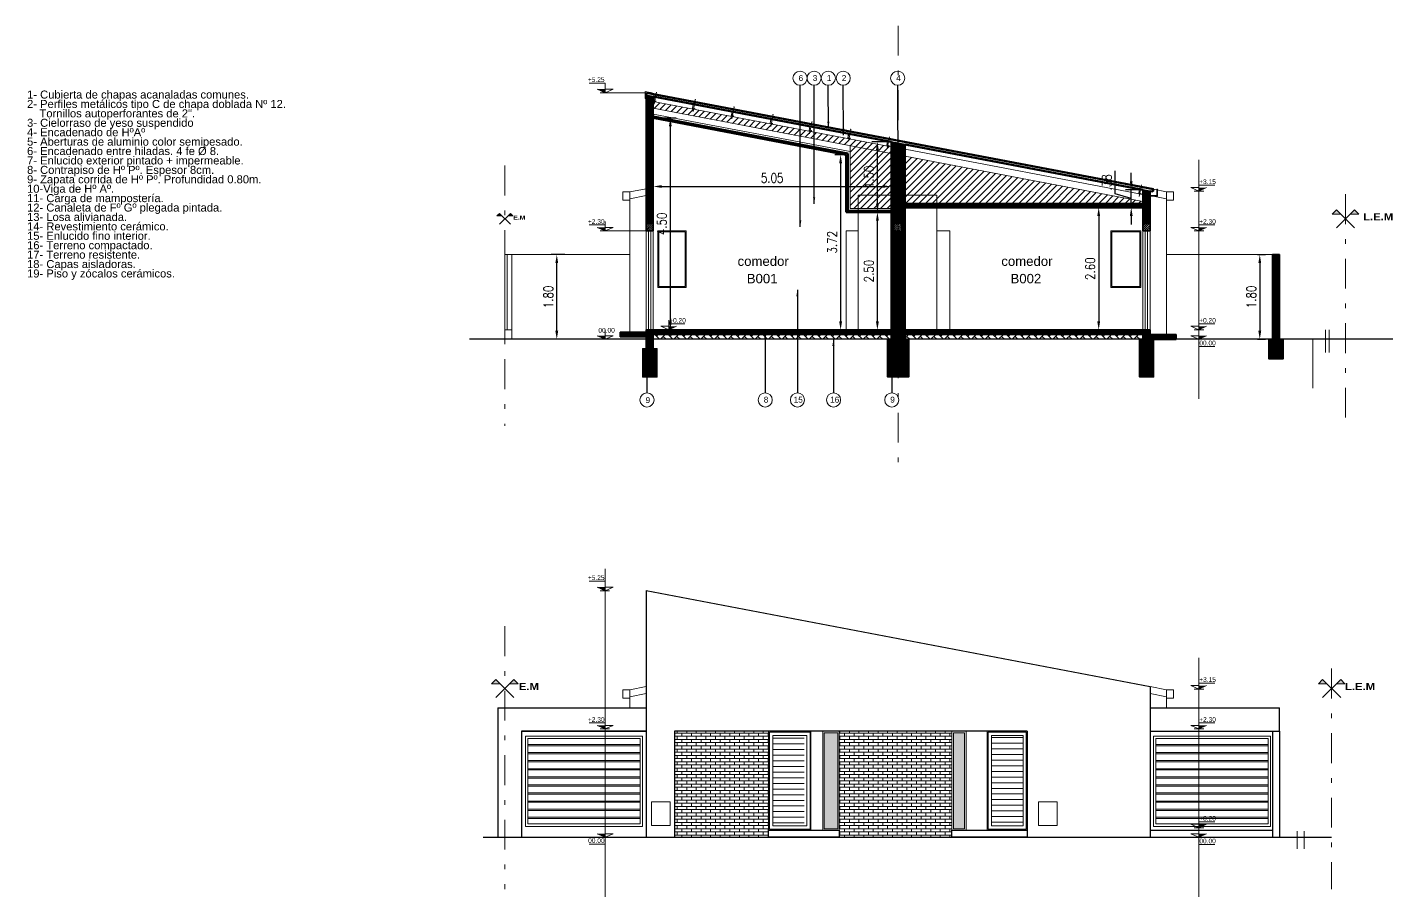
# Model space of a CAD drawing. Header units: millimetres. Extents: x 2761 to 3221, y 1635 to 1962.
# Drawn here: x 2762.76 to 2791.75, y 1912.34 to 1930.8 of the extents above; entities that cross this region are included whole.
import ezdxf

# ---------------------------------------------------------------- set-up
doc = ezdxf.new("R2010")
doc.units = ezdxf.units.MM
doc.linetypes.add('ACAD_ISO10W100', pattern=[18, 12, -3, 0, -3])
doc.linetypes.add('DASHDOT', pattern=[25.4, 12.7, -6.35, 0, -6.35])
doc.layers.get('Defpoints').update_dxf_attribs({"lineweight": 5})
for name, color, linetype, lineweight in [('Aberturas', 239, 'Continuous', 18), ('Cotas', 8, 'Continuous', 15), ('Detalles', 3, 'Continuous', 15), ('Ejes', 3, 'DASHDOT', 13), ('Muros', 6, 'Continuous', 50), ('Rayado', 7, 'Continuous', 15), ('Textos', 3, 'Continuous', 9), ('Vistas', 1, 'Continuous', 20)]:
    doc.layers.add(name, color=color, linetype=linetype, lineweight=lineweight)
doc.layers.add('No', color=4, linetype='Continuous', plot=False)
doc.styles.add('ARIAL', font='arial.ttf')
doc.styles.add('cotas', font='romans.shx', dxfattribs={"width": 0.8})
doc.styles.get("Standard").update_dxf_attribs({"font": 'arial.ttf'})
doc.linetypes.add('ZIGZAG', pattern='A,0.00254,-5.08,[131,ltypeshp.shx,S=5.08,R=0,X=-5.08,Y=0],-10.16,[131,ltypeshp.shx,S=5.08,R=180,X=5.08,Y=0],-5.08', length=20.32254)
doc.dimstyles.new('Copy of STANDARD', dxfattribs={"dimtxt": 0.13, "dimasz": 0.14, "dimexe": 0.08, "dimexo": 0.02, "dimgap": 0.09, "dimtad": 0, "dimtih": 1, "dimtoh": 1, "dimzin": 0, "dimdsep": 46, "dimtxsty": 'ARIAL', "dimcen": 0.05, "dimadec": 0, "dimazin": 0, "dimtfac": 1, "dimtofl": 0, "dimtmove": 0, "dimatfit": 3, "dimfxl": 1, "dimtolj": 1, "dimtzin": 0, "dimarcsym": 0})
doc.dimstyles.new('Esc 1-100', dxfattribs={"dimtxt": 0.2, "dimasz": 0.18, "dimexe": 0.12, "dimexo": 0, "dimgap": 0.08, "dimtad": 1, "dimzin": 4, "dimdsep": 46, "dimtxsty": 'cotas', "dimcen": 2.5, "dimclrd": 7, "dimclre": 7, "dimclrt": 256, "dimaunit": 1, "dimadec": 3, "dimazin": 0, "dimtfac": 1, "dimtmove": 1, "dimatfit": 3, "dimfxl": 0.12, "dimarcsym": 0})
pattern_1 = [(45, (2646.102981, 1042.226315), (-0.01414213562, 0.01414213562), [])]

# ---------------------------------------------------------------- blocks, each defined once
blk = doc.blocks.new('*D138')
at = {"layer": 'Cotas', "color": 7, "lineweight": -2, "transparency": 16777216}
for p, q in [((2785.44, 1926.978), (2785.63, 1926.978)), ((2785.51, 1926.798), (2785.51, 1924.558)), ((2785.44, 1924.378), (2785.63, 1924.378))]:
    blk.add_line(p, q, dxfattribs=at)
at = {"layer": 'Cotas', "color": 7, "transparency": 16777216}
for points in [[(2785.48, 1926.798), (2785.54, 1926.798), (2785.51, 1926.978)], [(2785.48, 1924.558), (2785.54, 1924.558), (2785.51, 1924.378)]]:
    blk.add_solid(points, dxfattribs=at)
at = {"layer": 'Defpoints', "color": 0, "transparency": 16777216}
for p in [(2785.44, 1926.978), (2785.44, 1924.378), (2785.51, 1924.378)]:
    blk.add_point(p, dxfattribs=at)
at = {"layer": 'Cotas', "transparency": 16777216, "insert": (2785.33, 1925.678), "char_height": 0.2, "attachment_point": 5, "rotation": 90, "style": 'cotas'}
blk.add_mtext('2.60', dxfattribs=at)
blk = doc.blocks.new('*D139')
at = {"layer": 'Cotas', "color": 7, "lineweight": -2, "transparency": 16777216}
for p, q in [((2788.886, 1925.978), (2789.051, 1925.978)), ((2788.931, 1925.798), (2788.931, 1924.358)), ((2788.886, 1924.178), (2789.051, 1924.178))]:
    blk.add_line(p, q, dxfattribs=at)
at = {"layer": 'Cotas', "color": 7, "transparency": 16777216}
for points in [[(2788.901, 1925.798), (2788.961, 1925.798), (2788.931, 1925.978)], [(2788.901, 1924.358), (2788.961, 1924.358), (2788.931, 1924.178)]]:
    blk.add_solid(points, dxfattribs=at)
at = {"layer": 'Defpoints', "color": 0, "transparency": 16777216}
for p in [(2788.886, 1925.978), (2788.886, 1924.178), (2788.931, 1924.178)]:
    blk.add_point(p, dxfattribs=at)
at = {"layer": 'Cotas', "transparency": 16777216, "insert": (2788.751, 1925.078), "char_height": 0.2, "attachment_point": 5, "rotation": 90, "style": 'cotas'}
blk.add_mtext('1.80', dxfattribs=at)
blk = doc.blocks.new('*D94')
at = {"layer": 'Cotas', "color": 7, "lineweight": -2, "transparency": 16777216}
for p, q in [((2781.1, 1926.878), (2780.69, 1926.878)), ((2780.81, 1924.558), (2780.81, 1926.698)), ((2781.1, 1924.378), (2780.69, 1924.378))]:
    blk.add_line(p, q, dxfattribs=at)
at = {"layer": 'Cotas', "color": 7, "transparency": 16777216}
for points in [[(2780.78, 1926.698), (2780.84, 1926.698), (2780.81, 1926.878)], [(2780.78, 1924.558), (2780.84, 1924.558), (2780.81, 1924.378)]]:
    blk.add_solid(points, dxfattribs=at)
at = {"layer": 'Defpoints', "color": 0, "transparency": 16777216}
for p in [(2780.81, 1926.878), (2781.1, 1926.878), (2781.1, 1924.378)]:
    blk.add_point(p, dxfattribs=at)
at = {"layer": 'Cotas', "transparency": 16777216, "insert": (2780.63, 1925.628), "char_height": 0.2, "attachment_point": 5, "rotation": 90, "style": 'cotas'}
blk.add_mtext('2.50', dxfattribs=at)
blk = doc.blocks.new('*D95')
at = {"layer": 'Cotas', "color": 7, "lineweight": -2, "transparency": 16777216}
for p, q in [((2781.1, 1928.375), (2780.69, 1928.375)), ((2780.81, 1927.058), (2780.81, 1928.195)), ((2781.1, 1926.878), (2780.69, 1926.878))]:
    blk.add_line(p, q, dxfattribs=at)
at = {"layer": 'Cotas', "color": 7, "transparency": 16777216}
for points in [[(2780.78, 1928.195), (2780.84, 1928.195), (2780.81, 1928.375)], [(2780.78, 1927.058), (2780.84, 1927.058), (2780.81, 1926.878)]]:
    blk.add_solid(points, dxfattribs=at)
at = {"layer": 'Defpoints', "color": 0, "transparency": 16777216}
for p in [(2780.81, 1928.375), (2781.1, 1928.375), (2781.1, 1926.878)]:
    blk.add_point(p, dxfattribs=at)
at = {"layer": 'Cotas', "transparency": 16777216, "insert": (2780.63, 1927.626), "char_height": 0.2, "attachment_point": 5, "rotation": 90, "style": 'cotas'}
blk.add_mtext('1.50', dxfattribs=at)
blk = doc.blocks.new('*D96')
at = {"layer": 'Cotas', "color": 7, "lineweight": -2, "transparency": 16777216}
for p, q in [((2774.173, 1925.978), (2773.881, 1925.978)), ((2774.001, 1924.358), (2774.001, 1925.798)), ((2774.173, 1924.178), (2773.881, 1924.178))]:
    blk.add_line(p, q, dxfattribs=at)
at = {"layer": 'Cotas', "color": 7, "transparency": 16777216}
for points in [[(2773.971, 1925.798), (2774.031, 1925.798), (2774.001, 1925.978)], [(2773.971, 1924.358), (2774.031, 1924.358), (2774.001, 1924.178)]]:
    blk.add_solid(points, dxfattribs=at)
at = {"layer": 'Defpoints', "color": 0, "transparency": 16777216}
for p in [(2774.001, 1925.978), (2774.173, 1925.978), (2774.173, 1924.178)]:
    blk.add_point(p, dxfattribs=at)
at = {"layer": 'Cotas', "transparency": 16777216, "insert": (2773.821, 1925.078), "char_height": 0.2, "attachment_point": 5, "rotation": 90, "style": 'cotas'}
blk.add_mtext('1.80', dxfattribs=at)
blk = doc.blocks.new('*D108')
at = {"layer": 'Cotas', "color": 7, "lineweight": -2, "transparency": 16777216}
for p, q in [((2776.05, 1927.499), (2776.05, 1927.303)), ((2781.1, 1927.499), (2781.1, 1927.303)), ((2776.23, 1927.423), (2780.92, 1927.423))]:
    blk.add_line(p, q, dxfattribs=at)
at = {"layer": 'Cotas', "color": 7, "transparency": 16777216}
for points in [[(2776.23, 1927.453), (2776.23, 1927.393), (2776.05, 1927.423)], [(2780.92, 1927.453), (2780.92, 1927.393), (2781.1, 1927.423)]]:
    blk.add_solid(points, dxfattribs=at)
at = {"layer": 'Defpoints', "color": 0, "transparency": 16777216}
for p in [(2776.05, 1927.499), (2781.1, 1927.499), (2781.1, 1927.423)]:
    blk.add_point(p, dxfattribs=at)
at = {"layer": 'Cotas', "transparency": 16777216, "insert": (2778.575, 1927.603), "char_height": 0.2, "attachment_point": 5, "rotation": 0.0014, "style": 'cotas'}
blk.add_mtext('5.05', dxfattribs=at)
blk = doc.blocks.new('*D109')
at = {"layer": 'Cotas', "color": 7, "lineweight": -2, "transparency": 16777216}
for p, q in [((2785.861, 1927.268), (2785.861, 1927.756)), ((2786.201, 1927.535), (2786.201, 1927.715)), ((2786.201, 1927.166), (2785.861, 1927.268)), ((2786.45, 1927.355), (2786.081, 1927.355)), ((2786.201, 1926.978), (2786.201, 1927.355)), ((2786.201, 1926.978), (2786.201, 1927.355)), ((2786.45, 1926.978), (2786.081, 1926.978)), ((2786.201, 1926.798), (2786.201, 1926.618))]:
    blk.add_line(p, q, dxfattribs=at)
at = {"layer": 'Cotas', "color": 7, "transparency": 16777216}
for points in [[(2786.171, 1927.535), (2786.231, 1927.535), (2786.201, 1927.355)], [(2786.171, 1926.798), (2786.231, 1926.798), (2786.201, 1926.978)]]:
    blk.add_solid(points, dxfattribs=at)
at = {"layer": 'Defpoints', "color": 0, "transparency": 16777216}
for p in [(2786.201, 1927.355), (2786.45, 1927.355), (2786.45, 1926.978)]:
    blk.add_point(p, dxfattribs=at)
at = {"layer": 'Cotas', "transparency": 16777216, "insert": (2785.681, 1927.512), "char_height": 0.2, "attachment_point": 5, "rotation": 90, "style": 'cotas'}
blk.add_mtext('.38', dxfattribs=at)
blk = doc.blocks.new('PCF C N10')
at = {"color": 0}
for p, q in [((-0.025, 0.008), (-0.025, 0.092)), ((-0.023, 0.008), (-0.023, 0.092)), ((0.017, 0.1), (-0.017, 0.1)), ((0.017, 0.098), (-0.017, 0.098)), ((0.017, 0.002), (-0.017, 0.002)), ((0.017, 0), (-0.017, 0)), ((0.023, 0.085), (0.023, 0.092)), ((0.023, 0.085), (0.025, 0.085)), ((0.023, 0.008), (0.023, 0.015)), ((0.023, 0.015), (0.025, 0.015)), ((0.025, 0.085), (0.025, 0.092)), ((0.025, 0.008), (0.025, 0.015))]:
    blk.add_line(p, q, dxfattribs=at)
for centre, radius, start, end in [((-0.017, 0.092), 0.008, 90, 180), ((-0.017, 0.008), 0.008, 180, 270), ((-0.017, 0.092), 0.006, 90, 180), ((-0.017, 0.008), 0.006, 180, 270), ((0.017, 0.092), 0.008, 360, 90), ((0.017, 0.092), 0.006, 360, 90), ((0.017, 0.008), 0.008, 270, 360), ((0.017, 0.008), 0.006, 270, 360)]:
    blk.add_arc(centre, radius, start, end, dxfattribs=at)
blk = doc.blocks.new('*D180')
at = {"layer": 'Cotas', "color": 7, "lineweight": -2, "transparency": 16777216}
for p, q in [((2776.05, 1928.878), (2776.533, 1928.878)), ((2776.413, 1924.558), (2776.413, 1928.698)), ((2776.05, 1924.378), (2776.533, 1924.378))]:
    blk.add_line(p, q, dxfattribs=at)
at = {"layer": 'Cotas', "color": 7, "transparency": 16777216}
for points in [[(2776.383, 1928.698), (2776.443, 1928.698), (2776.413, 1928.878)], [(2776.383, 1924.558), (2776.443, 1924.558), (2776.413, 1924.378)]]:
    blk.add_solid(points, dxfattribs=at)
at = {"layer": 'Defpoints', "color": 0, "transparency": 16777216}
for p in [(2776.05, 1928.878), (2776.413, 1928.878), (2776.05, 1924.378)]:
    blk.add_point(p, dxfattribs=at)
at = {"layer": 'Cotas', "transparency": 16777216, "insert": (2776.233, 1926.628), "char_height": 0.2, "attachment_point": 5, "rotation": 90, "style": 'cotas'}
blk.add_mtext('4.50', dxfattribs=at)
blk = doc.blocks.new('*D181')
at = {"layer": 'Cotas', "color": 7, "lineweight": -2, "transparency": 16777216}
for p, q in [((2780.15, 1928.098), (2779.909, 1928.098)), ((2780.029, 1927.918), (2780.029, 1924.558)), ((2780.15, 1924.378), (2779.909, 1924.378))]:
    blk.add_line(p, q, dxfattribs=at)
at = {"layer": 'Cotas', "color": 7, "transparency": 16777216}
for points in [[(2779.999, 1927.918), (2780.059, 1927.918), (2780.029, 1928.098)], [(2779.999, 1924.558), (2780.059, 1924.558), (2780.029, 1924.378)]]:
    blk.add_solid(points, dxfattribs=at)
at = {"layer": 'Defpoints', "color": 0, "transparency": 16777216}
for p in [(2780.15, 1928.098), (2780.029, 1924.378), (2780.15, 1924.378)]:
    blk.add_point(p, dxfattribs=at)
at = {"layer": 'Cotas', "transparency": 16777216, "insert": (2779.849, 1926.238), "char_height": 0.2, "attachment_point": 5, "rotation": 90, "style": 'cotas'}
blk.add_mtext('3.72', dxfattribs=at)

msp = doc.modelspace()

# ---------------------------------------------------------------- hatches: boundary and pattern name
at = {"layer": 'Aberturas', "lineweight": 20}
h = msp.add_hatch(dxfattribs=at)
h.set_pattern_fill('_USER', color=256, scale=0.12, style=0, pattern_type=0)
h.set_pattern_definition([(0, (2646.10298, 1042.22631), (0, 0.12), [])])
h.paths.add_polyline_path([(2779.254, 1915.762), (2779.254, 1913.842), (2778.584, 1913.842), (2778.584, 1915.762)])
h = msp.add_hatch(dxfattribs=at)
h.set_pattern_fill('_USER', color=256, scale=0.12, style=0, pattern_type=0)
h.set_pattern_definition([(0, (2777.52073, 1300.961), (0, 0.12), [])])
h.paths.add_polyline_path([(2783.903, 1915.762), (2783.903, 1913.842), (2783.233, 1913.842), (2783.233, 1915.762)])
at = {"layer": 'Cotas'}
for points in [[(2775.029, 1929.491), (2775.029, 1929.415), (2774.861, 1929.491)], [(2787.634, 1927.401), (2787.634, 1927.324), (2787.802, 1927.401)], [(2775.029, 1926.554), (2775.029, 1926.478), (2774.861, 1926.554)], [(2787.634, 1926.554), (2787.634, 1926.478), (2787.802, 1926.554)], [(2776.378, 1924.454), (2776.378, 1924.378), (2776.545, 1924.454)], [(2787.634, 1924.454), (2787.634, 1924.378), (2787.802, 1924.454)], [(2775.029, 1924.254), (2775.029, 1924.178), (2774.861, 1924.254)], [(2787.634, 1924.254), (2787.634, 1924.178), (2787.802, 1924.254)], [(2775.029, 1918.915), (2775.029, 1918.839), (2774.861, 1918.915)], [(2787.634, 1916.824), (2787.634, 1916.748), (2787.802, 1916.824)], [(2775.029, 1915.978), (2775.029, 1915.902), (2774.861, 1915.978)], [(2787.634, 1915.978), (2787.634, 1915.902), (2787.802, 1915.978)], [(2787.634, 1913.878), (2787.634, 1913.802), (2787.802, 1913.878)], [(2775.029, 1913.678), (2775.029, 1913.602), (2774.861, 1913.678)], [(2787.634, 1913.678), (2787.634, 1913.602), (2787.802, 1913.678)]]:
    msp.add_hatch(color=7, dxfattribs=at).paths.add_polyline_path(points)
at = {"layer": 'Cotas', "lineweight": 5}
h = msp.add_hatch(dxfattribs=at)
h.set_pattern_fill('AR-BRSTD', color=253, scale=0.001)
h.set_pattern_definition([(0, (2646.10298, 1033.138866), (0, 0.0677418), []), (90, (2646.10298, 1033.13887), (-0.1016, 0.0677418), [0.0677418, -0.0677418])])
h.paths.add_polyline_path([(2778.5, 1915.852), (2776.5, 1915.852), (2776.5, 1913.602), (2778.494, 1913.602), (2778.5, 1913.752)])
h.paths.add_polyline_path([(2780, 1915.852), (2780, 1913.752), (2780, 1913.602), (2782.393, 1913.602), (2782.393, 1913.752), (2782.393, 1915.852)])
at = {"layer": 'Cotas', "lineweight": 20}
h = msp.add_hatch(color=252, dxfattribs=at)
h.dxf.hatch_style = 1
h.set_gradient(color1=(132, 132, 132), color2=(214, 214, 214), rotation=270, tint=1)
h.paths.add_polyline_path([(2779.68, 1913.782), (2779.97, 1913.782), (2779.97, 1915.822), (2779.68, 1915.822)])
h.paths.add_polyline_path([(2782.663, 1915.822), (2782.423, 1915.822), (2782.423, 1913.782), (2782.663, 1913.782)])
at = {"layer": 'Detalles', "lineweight": 20}
h = msp.add_hatch(dxfattribs=at)
h.set_pattern_fill('_USER', color=256, scale=0.03, angle=45, pattern_type=0)
h.set_pattern_definition([(45, (2662.03356, 1087.279765), (-0.0212132034, 0.0212132034), [])])
h.paths.add_polyline_path([(2775.9, 1926.628), (2775.9, 1926.478), (2776.05, 1926.478), (2776.05, 1926.628)])
h.paths.add_polyline_path([(2781.319, 1926.478), (2781.319, 1926.628), (2781.169, 1926.628), (2781.169, 1926.478)])
h.paths.add_polyline_path([(2786.45, 1926.628), (2786.45, 1926.478), (2786.6, 1926.478), (2786.6, 1926.628)])
at = {"layer": 'Rayado', "lineweight": 20}
h = msp.add_hatch(dxfattribs=at)
h.set_pattern_fill('_USER', color=256, scale=0.02, angle=45, pattern_type=0)
h.set_pattern_definition(pattern_1)
h.paths.add_polyline_path([(2776.05, 1929.337), (2775.9, 1929.366), (2775.9, 1926.978), (2776.05, 1926.978)])
h.paths.add_polyline_path([(2776.05, 1926.978), (2775.9, 1926.978), (2775.9, 1926.628), (2776.05, 1926.628)], flags=17)
h.paths.add_polyline_path([(2776.127, 1923.978), (2776.05, 1923.978), (2776.05, 1924.178), (2775.9, 1924.178), (2775.9, 1923.978), (2775.827, 1923.978), (2775.827, 1923.378), (2776.127, 1923.378)])
h.paths.add_polyline_path([(2776.05, 1924.278), (2781.1, 1924.278), (2781.1, 1924.178), (2781.25, 1924.178), (2781.25, 1926.478), (2781.169, 1926.478), (2781.169, 1926.628), (2781.25, 1926.628), (2781.25, 1928.346), (2781.1, 1928.375), (2781.1, 1924.378), (2775.9, 1924.378), (2775.9, 1924.328), (2775.348, 1924.328), (2775.348, 1924.228), (2775.9, 1924.228), (2775.9, 1924.178), (2776.05, 1924.178)])
h.paths.add_polyline_path([(2781.25, 1924.178), (2781.1, 1924.178), (2781.025, 1924.178), (2781.025, 1923.378), (2781.25, 1923.378)])
h.paths.add_polyline_path([(2781.475, 1924.178), (2781.4, 1924.178), (2781.25, 1924.178), (2781.25, 1923.378), (2781.475, 1923.378)])
h.paths.add_polyline_path([(2786.6, 1924.378), (2781.4, 1924.378), (2781.4, 1928.317), (2781.25, 1928.346), (2781.25, 1926.628), (2781.319, 1926.628), (2781.319, 1926.478), (2781.25, 1926.478), (2781.25, 1924.178), (2781.4, 1924.178), (2781.4, 1924.278), (2786.45, 1924.278), (2786.45, 1924.178), (2786.6, 1924.178)])
h.paths.add_polyline_path([(2786.677, 1924.178), (2786.6, 1924.178), (2786.45, 1924.178), (2786.377, 1924.178), (2786.377, 1923.378), (2786.677, 1923.378)])
h.paths.add_polyline_path([(2787.152, 1924.278), (2786.6, 1924.278), (2786.6, 1924.178), (2786.677, 1924.178), (2787.152, 1924.178)])
h.paths.add_polyline_path([(2786.6, 1927.326), (2786.45, 1927.355), (2786.45, 1926.628), (2786.6, 1926.628)], flags=17)
h = msp.add_hatch(dxfattribs=at)
h.set_pattern_fill('_USER', color=256, scale=0.1, angle=45, pattern_type=0)
h.set_pattern_definition([(45, (2646.10298, 1042.22631), (-0.070710678, 0.070710678), [])])
h.paths.add_polyline_path([(2781.4, 1928.066), (2781.4, 1927.237), (2782.075, 1927.237), (2782.075, 1927.058), (2786.45, 1927.058), (2786.45, 1927.105)])
h.paths.add_polyline_path([(2782.075, 1927.237), (2781.4, 1927.237), (2781.4, 1927.058), (2782.075, 1927.058)], flags=17)
h.paths.add_polyline_path([(2781.1, 1928.124), (2780.23, 1928.289), (2780.23, 1926.958), (2780.4, 1926.958), (2780.4, 1927.237), (2781.1, 1927.237)])
h.paths.add_polyline_path([(2781.1, 1927.237), (2780.4, 1927.237), (2780.4, 1926.958), (2781.1, 1926.958)])
h.paths.add_polyline_path([(2776.05, 1929.228), (2776.05, 1929.085), (2781.1, 1928.124), (2781.1, 1928.267)])
h = msp.add_hatch(dxfattribs=at)
h.set_pattern_fill('_USER', color=256, scale=0.02, angle=45, pattern_type=0)
h.set_pattern_definition(pattern_1)
h.paths.add_polyline_path([(2789.349, 1925.978), (2789.199, 1925.978), (2789.199, 1924.178), (2789.349, 1924.178)])
h.paths.add_polyline_path([(2789.426, 1924.178), (2789.126, 1924.178), (2789.126, 1923.762), (2789.426, 1923.762)])
at = {"layer": 'Rayado', "lineweight": 5}
h = msp.add_hatch(dxfattribs=at)
h.set_pattern_fill('AR-HBONE', color=256, scale=0.001)
h.set_pattern_definition([(45, (2662.03356, 1087.27976), (0, 0.143684098), [0.3048, -0.1016]), (135, (2662.1054, 1087.35161), (0, 0.143684098), [0.3048, -0.1016])])
h.paths.add_polyline_path([(2781.1, 1924.278), (2776.05, 1924.278), (2776.05, 1924.255), (2776.05, 1924.178), (2776.127, 1924.178), (2781.1, 1924.178)])
h.paths.add_polyline_path([(2786.45, 1924.278), (2781.4, 1924.278), (2781.4, 1924.255), (2781.4, 1924.178), (2781.475, 1924.178), (2786.45, 1924.178)])
at = {"layer": 'Textos'}
h = msp.add_hatch(color=256, dxfattribs=at)
h.paths.add_polyline_path([(2790.56, 1926.929), (2790.47, 1926.837), (2790.652, 1926.837)])
h.paths.add_polyline_path([(2790.944, 1926.929), (2790.852, 1926.837), (2791.033, 1926.837)])
h = msp.add_hatch(color=256, dxfattribs=at)
h.paths.add_polyline_path([(2772.784, 1926.852), (2772.731, 1926.797), (2772.84, 1926.797)])
h.paths.add_polyline_path([(2773.015, 1926.852), (2772.96, 1926.797), (2773.068, 1926.797)])
h = msp.add_hatch(color=256, dxfattribs=at)
h.paths.add_polyline_path([(2772.708, 1916.954), (2772.618, 1916.863), (2772.8, 1916.863)])
h.paths.add_polyline_path([(2773.092, 1916.954), (2773, 1916.863), (2773.181, 1916.863)])
h = msp.add_hatch(color=7, dxfattribs=at)
h.paths.add_polyline_path([(2790.265, 1916.954), (2790.175, 1916.863), (2790.357, 1916.863)])
h.paths.add_polyline_path([(2790.649, 1916.954), (2790.557, 1916.863), (2790.738, 1916.863)])

# ---------------------------------------------------------------- linework, layer by layer
at = {"layer": 'Aberturas', "lineweight": 20}
for p, q in [((2775.9, 1926.478), (2775.9, 1924.378)), ((2775.95, 1926.478), (2775.95, 1924.378)), ((2776, 1926.478), (2776, 1924.378)), ((2776.05, 1926.478), (2776.05, 1924.378)), ((2786.45, 1926.478), (2786.45, 1924.378)), ((2786.5, 1926.478), (2786.5, 1924.378)), ((2786.55, 1926.478), (2786.55, 1924.378)), ((2786.6, 1926.478), (2786.6, 1924.378)), ((2778.5, 1915.852), (2778.5, 1913.752)), ((2779.4, 1915.852), (2779.4, 1913.752)), ((2779.4, 1913.752), (2779.4, 1915.852)), ((2779.65, 1915.852), (2779.65, 1913.752)), ((2780, 1913.752), (2780, 1915.852)), ((2782.393, 1915.852), (2782.393, 1913.752)), ((2782.693, 1913.752), (2782.693, 1915.852)), ((2783.143, 1915.852), (2783.143, 1913.752)), ((2775.77, 1915.575), (2773.386, 1915.575)), ((2775.77, 1915.547), (2773.386, 1915.547)), ((2775.77, 1915.403), (2773.386, 1915.403)), ((2775.77, 1915.376), (2773.386, 1915.376)), ((2789.111, 1915.575), (2786.725, 1915.575)), ((2789.111, 1915.547), (2786.725, 1915.547)), ((2789.111, 1915.403), (2786.725, 1915.403)), ((2789.111, 1915.376), (2786.725, 1915.376)), ((2775.77, 1915.231), (2773.386, 1915.231)), ((2775.77, 1915.204), (2773.386, 1915.204)), ((2775.77, 1915.059), (2773.386, 1915.059)), ((2775.77, 1915.032), (2773.386, 1915.032)), ((2789.111, 1915.231), (2786.725, 1915.231)), ((2789.111, 1915.204), (2786.725, 1915.204)), ((2789.111, 1915.059), (2786.725, 1915.059)), ((2789.111, 1915.032), (2786.725, 1915.032)), ((2775.77, 1914.887), (2773.386, 1914.887)), ((2775.77, 1914.86), (2773.386, 1914.86)), ((2775.77, 1914.716), (2773.386, 1914.716)), ((2789.111, 1914.887), (2786.725, 1914.887)), ((2789.111, 1914.86), (2786.725, 1914.86)), ((2789.111, 1914.716), (2786.725, 1914.716)), ((2775.77, 1914.688), (2773.386, 1914.688)), ((2775.77, 1914.544), (2773.386, 1914.544)), ((2775.77, 1914.516), (2773.386, 1914.516)), ((2789.111, 1914.688), (2786.725, 1914.688)), ((2789.111, 1914.544), (2786.725, 1914.544)), ((2789.111, 1914.516), (2786.725, 1914.516)), ((2775.77, 1914.372), (2773.386, 1914.372)), ((2775.77, 1914.345), (2773.386, 1914.345)), ((2775.77, 1914.2), (2773.386, 1914.2)), ((2775.77, 1914.173), (2773.386, 1914.173)), ((2789.111, 1914.372), (2786.725, 1914.372)), ((2789.111, 1914.345), (2786.725, 1914.345)), ((2789.111, 1914.2), (2786.725, 1914.2)), ((2789.111, 1914.173), (2786.725, 1914.173)), ((2775.77, 1914.028), (2773.386, 1914.028)), ((2775.77, 1914.001), (2773.386, 1914.001)), ((2789.111, 1914.028), (2786.725, 1914.028)), ((2789.111, 1914.001), (2786.725, 1914.001)), ((2783.143, 1913.752), (2783.993, 1913.752))]:
    msp.add_line(p, q, dxfattribs=at)
for points in [[(2776.15, 1926.478), (2776.75, 1926.478), (2776.75, 1925.278), (2776.15, 1925.278)], [(2776.17, 1926.458), (2776.73, 1926.458), (2776.73, 1925.298), (2776.17, 1925.298)], [(2785.767, 1926.478), (2786.402, 1926.478), (2786.402, 1925.278), (2785.767, 1925.278)], [(2785.787, 1926.458), (2786.382, 1926.458), (2786.382, 1925.298), (2785.787, 1925.298)], [(2775.82, 1915.747), (2773.336, 1915.747), (2773.336, 1913.834), (2775.82, 1913.834)], [(2775.77, 1915.697), (2773.386, 1915.697), (2773.386, 1913.884), (2775.77, 1913.884)], [(2779.38, 1915.832), (2778.52, 1915.832), (2778.52, 1913.772), (2779.38, 1913.772)], [(2779.31, 1915.762), (2778.59, 1915.762), (2778.59, 1913.842), (2779.31, 1913.842)], [(2779.97, 1915.822), (2779.68, 1915.822), (2779.68, 1913.782), (2779.97, 1913.782)], [(2782.663, 1915.822), (2782.423, 1915.822), (2782.423, 1913.782), (2782.663, 1913.782)], [(2783.973, 1915.832), (2783.163, 1915.832), (2783.163, 1913.772), (2783.973, 1913.772)], [(2783.903, 1915.762), (2783.233, 1915.762), (2783.233, 1913.842), (2783.903, 1913.842)], [(2786.675, 1915.747), (2789.161, 1915.747), (2789.161, 1913.834), (2786.675, 1913.834)], [(2786.725, 1915.697), (2789.111, 1915.697), (2789.111, 1913.884), (2786.725, 1913.884)], [(2776.011, 1913.852), (2776.411, 1913.852), (2776.411, 1914.352), (2776.011, 1914.352)], [(2784.229, 1913.852), (2784.629, 1913.852), (2784.629, 1914.352), (2784.229, 1914.352)]]:
    msp.add_lwpolyline(points, close=True, dxfattribs=at)
at = {"layer": 'Cotas', "color": 7}
for p, q in [((2775.029, 1929.619), (2774.69, 1929.619)), ((2775.029, 1929.619), (2775.029, 1929.415)), ((2775.029, 1929.415), (2774.861, 1929.491)), ((2774.92, 1929.415), (2775.909, 1929.415)), ((2775.029, 1929.415), (2775.197, 1929.491)), ((2775.197, 1929.491), (2775.029, 1929.491)), ((2787.634, 1922.916), (2787.634, 1927.99)), ((2787.634, 1927.528), (2787.634, 1927.324)), ((2787.634, 1927.324), (2787.466, 1927.401)), ((2787.466, 1927.401), (2787.634, 1927.401)), ((2787.742, 1927.324), (2787.539, 1927.324)), ((2787.634, 1927.452), (2787.973, 1927.452)), ((2787.634, 1927.324), (2787.802, 1927.401)), ((2775.029, 1926.606), (2774.69, 1926.606)), ((2775.029, 1926.682), (2775.029, 1926.478)), ((2787.634, 1926.682), (2787.634, 1926.478)), ((2787.634, 1926.606), (2787.973, 1926.606)), ((2775.029, 1926.478), (2774.861, 1926.554)), ((2774.92, 1926.478), (2775.9, 1926.478)), ((2775.029, 1926.478), (2775.197, 1926.554)), ((2775.197, 1926.554), (2775.029, 1926.554)), ((2787.634, 1926.478), (2787.466, 1926.554)), ((2787.466, 1926.554), (2787.634, 1926.554)), ((2787.742, 1926.478), (2787.539, 1926.478)), ((2787.634, 1926.478), (2787.802, 1926.554)), ((2776.378, 1924.582), (2776.378, 1924.378)), ((2787.634, 1924.582), (2787.634, 1924.378)), ((2775.029, 1924.382), (2775.029, 1924.178)), ((2776.378, 1924.378), (2776.21, 1924.454)), ((2776.21, 1924.454), (2776.378, 1924.454)), ((2776.486, 1924.378), (2776.282, 1924.378)), ((2776.378, 1924.506), (2776.717, 1924.506)), ((2776.378, 1924.378), (2776.545, 1924.454)), ((2787.634, 1924.378), (2787.466, 1924.454)), ((2787.466, 1924.454), (2787.634, 1924.454)), ((2787.742, 1924.378), (2787.539, 1924.378)), ((2787.634, 1924.506), (2787.973, 1924.506)), ((2787.634, 1924.378), (2787.802, 1924.454)), ((2787.634, 1924.382), (2787.634, 1924.178)), ((2775.029, 1924.178), (2774.861, 1924.254)), ((2774.92, 1924.178), (2775.124, 1924.178)), ((2775.029, 1924.178), (2775.197, 1924.254)), ((2775.197, 1924.254), (2775.029, 1924.254)), ((2787.132, 1924.178), (2786.928, 1924.178)), ((2787.634, 1924.178), (2787.466, 1924.254)), ((2787.466, 1924.254), (2787.634, 1924.254)), ((2787.634, 1924.178), (2787.802, 1924.254)), ((2787.634, 1924.025), (2787.973, 1924.025)), ((2775.029, 1912.34), (2775.029, 1919.305)), ((2775.029, 1919.043), (2774.69, 1919.043)), ((2775.029, 1918.839), (2774.861, 1918.915)), ((2774.921, 1918.839), (2775.124, 1918.839)), ((2775.029, 1919.043), (2775.029, 1918.839)), ((2775.029, 1918.839), (2775.197, 1918.915)), ((2775.197, 1918.915), (2775.029, 1918.915)), ((2787.634, 1912.34), (2787.634, 1917.414)), ((2787.634, 1916.748), (2787.466, 1916.824)), ((2787.466, 1916.824), (2787.634, 1916.824)), ((2787.743, 1916.748), (2787.539, 1916.748)), ((2787.634, 1916.952), (2787.634, 1916.748)), ((2787.634, 1916.876), (2787.973, 1916.876)), ((2787.634, 1916.748), (2787.802, 1916.824)), ((2775.029, 1916.029), (2774.69, 1916.029)), ((2775.029, 1915.902), (2774.861, 1915.978)), ((2774.921, 1915.902), (2775.124, 1915.902)), ((2775.029, 1916.106), (2775.029, 1915.902)), ((2775.029, 1915.902), (2775.197, 1915.978)), ((2775.197, 1915.978), (2775.029, 1915.978)), ((2787.634, 1915.902), (2787.466, 1915.978)), ((2787.466, 1915.978), (2787.634, 1915.978)), ((2787.743, 1915.902), (2787.539, 1915.902)), ((2787.634, 1916.106), (2787.634, 1915.902)), ((2787.634, 1916.029), (2787.973, 1916.029)), ((2787.634, 1915.902), (2787.802, 1915.978)), ((2787.634, 1913.802), (2787.466, 1913.878)), ((2787.466, 1913.878), (2787.634, 1913.878)), ((2787.634, 1914.006), (2787.634, 1913.802)), ((2787.634, 1913.929), (2787.973, 1913.929)), ((2787.634, 1913.802), (2787.802, 1913.878)), ((2775.029, 1913.602), (2774.861, 1913.678)), ((2774.921, 1913.602), (2775.124, 1913.602)), ((2775.029, 1913.806), (2775.029, 1913.602)), ((2775.029, 1913.602), (2775.197, 1913.678)), ((2775.197, 1913.678), (2775.029, 1913.678)), ((2787.634, 1913.602), (2787.466, 1913.678)), ((2787.466, 1913.678), (2787.634, 1913.678)), ((2787.743, 1913.802), (2787.539, 1913.802)), ((2787.634, 1913.806), (2787.634, 1913.602)), ((2787.634, 1913.602), (2787.802, 1913.678)), ((2775.029, 1913.458), (2774.69, 1913.458)), ((2787.634, 1913.449), (2787.973, 1913.449))]:
    msp.add_line(p, q, dxfattribs=at)
at = {"layer": 'Cotas', "color": 7, "lineweight": 50}
msp.add_line((2787.152, 1924.178), (2786.673, 1924.178), dxfattribs=at)
at = {"layer": 'Cotas', "color": 7, "lineweight": 20}
for p, q in [((2790.057, 1923.141), (2790.057, 1924.178)), ((2775.9, 1915.852), (2775.9, 1913.602)), ((2779.65, 1913.752), (2780, 1913.752)), ((2782.393, 1913.752), (2782.693, 1913.752))]:
    msp.add_line(p, q, dxfattribs=at)
at = {"layer": 'Cotas', "color": 7, "lineweight": 30}
msp.add_line((2775.9, 1915.852), (2773.25, 1915.852), dxfattribs=at)
at = {"layer": 'Cotas', "color": 7, "lineweight": 20}
for centre in [(2779.167, 1929.723), (2779.467, 1929.723), (2779.767, 1929.723), (2780.084, 1929.723), (2781.241, 1929.723), (2775.917, 1922.89), (2778.428, 1922.89), (2779.113, 1922.89), (2779.879, 1922.89), (2781.115, 1922.89)]:
    msp.add_circle(centre, 0.15, dxfattribs=at)
at = {"layer": 'Detalles', "lineweight": 20}
for p, q in [((2776.05, 1929.228), (2781.1, 1928.267)), ((2776.117, 1929.423), (2776.069, 1929.173)), ((2776.942, 1929.265), (2776.894, 1929.015)), ((2776.05, 1929.085), (2781.1, 1928.124)), ((2776.05, 1928.959), (2780.23, 1928.164)), ((2777.767, 1929.108), (2777.72, 1928.858)), ((2778.593, 1928.951), (2778.545, 1928.7)), ((2779.418, 1928.794), (2779.37, 1928.543)), ((2780.243, 1928.637), (2780.196, 1928.386)), ((2781.069, 1928.48), (2781.021, 1928.229)), ((2780.23, 1928.289), (2780.23, 1926.958)), ((2781.4, 1928.214), (2786.45, 1927.252)), ((2781.4, 1928.066), (2786.45, 1927.105)), ((2786.419, 1927.46), (2786.371, 1927.209)), ((2780.23, 1926.958), (2781.1, 1926.958)), ((2789.724, 1913.735), (2789.724, 1913.356)), ((2789.871, 1913.735), (2789.871, 1913.356))]:
    msp.add_line(p, q, dxfattribs=at)
at = {"layer": 'Detalles', "color": 7}
msp.add_line((2778.5, 1913.752), (2779.4, 1913.752), dxfattribs=at)
at = {"layer": 'Detalles', "lineweight": 20}
for points in [[(2775.9, 1929.289), (2775.9, 1929.289), (2775.88, 1929.289), (2775.88, 1929.439), (2776.026, 1929.411), (2776.023, 1929.393)], [(2786.61, 1927.324), (2786.61, 1927.234), (2786.747, 1927.234), (2786.747, 1927.366), (2786.759, 1927.366), (2786.759, 1927.221), (2786.6, 1927.221)]]:
    msp.add_lwpolyline(points, dxfattribs=at)
for points in [[(2775.9, 1926.478), (2776.05, 1926.478), (2776.05, 1926.628), (2775.9, 1926.628)], [(2781.169, 1926.478), (2781.319, 1926.478), (2781.319, 1926.628), (2781.169, 1926.628)], [(2786.45, 1926.478), (2786.6, 1926.478), (2786.6, 1926.628), (2786.45, 1926.628)]]:
    msp.add_lwpolyline(points, close=True, dxfattribs=at)
at = {"layer": 'Ejes', "ltscale": 0.05}
for p, q in [((2781.25, 1944.538), (2781.25, 1921.447)), ((2772.9, 1927.866), (2772.9, 1922.339)), ((2790.752, 1927.26), (2790.752, 1922.339)), ((2772.9, 1918.085), (2772.9, 1912.502)), ((2790.457, 1917.183), (2790.457, 1912.502))]:
    msp.add_line(p, q, dxfattribs=at)
at = {"layer": 'Muros', "lineweight": 35}
for p, q in [((2775.9, 1929.366), (2775.9, 1926.478)), ((2776.05, 1929.337), (2776.05, 1926.478)), ((2781.1, 1928.375), (2781.1, 1924.378)), ((2781.1, 1928.375), (2781.4, 1928.317)), ((2781.4, 1928.317), (2781.4, 1924.378)), ((2786.45, 1927.355), (2786.45, 1926.478)), ((2786.45, 1927.355), (2786.6, 1927.326)), ((2786.6, 1927.326), (2786.6, 1926.478)), ((2789.199, 1925.978), (2789.199, 1924.178)), ((2789.199, 1925.978), (2789.349, 1925.978)), ((2789.349, 1925.978), (2789.349, 1924.178)), ((2775.9, 1924.328), (2775.348, 1924.328)), ((2775.348, 1924.328), (2775.348, 1924.228)), ((2781.1, 1924.378), (2775.9, 1924.378)), ((2775.9, 1924.378), (2775.9, 1924.328)), ((2781.1, 1924.278), (2776.05, 1924.278)), ((2776.05, 1924.278), (2776.05, 1923.978)), ((2781.1, 1924.278), (2781.1, 1924.178)), ((2786.6, 1924.378), (2781.4, 1924.378)), ((2786.45, 1924.278), (2781.4, 1924.278)), ((2781.4, 1924.278), (2781.4, 1924.178)), ((2786.45, 1924.278), (2786.45, 1924.178)), ((2786.6, 1924.378), (2786.6, 1924.178)), ((2786.6, 1924.278), (2787.152, 1924.278)), ((2787.152, 1924.278), (2787.152, 1924.178)), ((2775.348, 1924.228), (2775.9, 1924.228)), ((2775.9, 1924.228), (2775.9, 1923.978))]:
    msp.add_line(p, q, dxfattribs=at)
at = {"layer": 'Muros', "color": 1}
for p, q in [((2775.909, 1929.415), (2786.671, 1927.363)), ((2776.05, 1929.337), (2781.1, 1928.375)), ((2776.05, 1928.908), (2780.18, 1928.123)), ((2776.05, 1928.878), (2780.15, 1928.098)), ((2780.15, 1928.098), (2780.15, 1926.878)), ((2780.18, 1928.123), (2780.18, 1926.908)), ((2781.4, 1928.317), (2786.45, 1927.355)), ((2786.6, 1927.326), (2786.662, 1927.314)), ((2786.671, 1927.363), (2786.662, 1927.314)), ((2780.18, 1926.908), (2781.1, 1926.908)), ((2781.4, 1927.008), (2786.45, 1927.008)), ((2781.4, 1926.978), (2786.45, 1926.978)), ((2780.15, 1926.878), (2781.1, 1926.878))]:
    msp.add_line(p, q, dxfattribs=at)
at = {"layer": 'Muros', "color": 3, "linetype": 'ZIGZAG', "ltscale": 0.003}
msp.add_line((2781.4, 1927.058), (2786.45, 1927.058), dxfattribs=at)
at = {"layer": 'Muros', "color": 1}
msp.add_lwpolyline([(2775.9, 1929.366), (2775.909, 1929.415)], dxfattribs=at)
at = {"layer": 'Muros', "lineweight": 35}
for points in [[(2775.9, 1929.366), (2776.05, 1929.337)], [(2776.05, 1926.478), (2775.9, 1926.478)], [(2786.6, 1926.478), (2786.45, 1926.478)], [(2781.1, 1924.178), (2781.025, 1924.178), (2781.025, 1923.378), (2781.475, 1923.378), (2781.475, 1924.178), (2781.4, 1924.178)], [(2786.45, 1924.178), (2786.377, 1924.178), (2786.377, 1923.378), (2786.677, 1923.378), (2786.677, 1924.178), (2786.6, 1924.178)], [(2789.126, 1924.178), (2789.126, 1923.762), (2789.426, 1923.762), (2789.426, 1924.178)], [(2775.9, 1923.978), (2775.827, 1923.978), (2775.827, 1923.378), (2776.127, 1923.378), (2776.127, 1923.978), (2776.05, 1923.978)]]:
    msp.add_lwpolyline(points, dxfattribs=at)
at = {"layer": 'No', "lineweight": 20}
msp.add_line((2780.18, 1926.878), (2780.18, 1926.878), dxfattribs=at)
at = {"layer": 'Rayado', "lineweight": 20}
for p in [(2776.942, 1929.265), (2777.767, 1929.108), (2778.593, 1928.951), (2779.418, 1928.794), (2780.243, 1928.637)]:
    msp.add_point(p, dxfattribs=at)
at = {"layer": 'Textos'}
for p, q in [((2790.56, 1926.929), (2790.47, 1926.837)), ((2790.944, 1926.929), (2791.033, 1926.837)), ((2772.784, 1926.852), (2772.731, 1926.797)), ((2772.84, 1926.797), (2772.731, 1926.797)), ((2772.784, 1926.852), (2773.015, 1926.622)), ((2772.784, 1926.622), (2773.015, 1926.852)), ((2773.068, 1926.797), (2772.96, 1926.797)), ((2773.015, 1926.852), (2773.068, 1926.797)), ((2790.652, 1926.837), (2790.47, 1926.837)), ((2791.033, 1926.837), (2790.852, 1926.837)), ((2790.324, 1924.378), (2790.324, 1923.898)), ((2790.407, 1924.378), (2790.407, 1923.898)), ((2772.708, 1916.954), (2772.618, 1916.863)), ((2772.8, 1916.863), (2772.618, 1916.863)), ((2772.708, 1916.954), (2773.092, 1916.57)), ((2772.708, 1916.57), (2773.092, 1916.954)), ((2773.181, 1916.863), (2773, 1916.863)), ((2773.092, 1916.954), (2773.181, 1916.863))]:
    msp.add_line(p, q, dxfattribs=at)
at = {"layer": 'Textos', "ltscale": 0.16}
for p, q in [((2790.56, 1926.929), (2790.944, 1926.545)), ((2790.56, 1926.545), (2790.944, 1926.929))]:
    msp.add_line(p, q, dxfattribs=at)
at = {"layer": 'Textos', "color": 7, "linetype": 'ACAD_ISO10W100'}
for p, q in [((2790.265, 1916.954), (2790.175, 1916.863)), ((2790.357, 1916.863), (2790.175, 1916.863)), ((2790.738, 1916.863), (2790.557, 1916.863)), ((2790.649, 1916.954), (2790.738, 1916.863))]:
    msp.add_line(p, q, dxfattribs=at)
at = {"layer": 'Textos', "color": 7, "linetype": 'ACAD_ISO10W100', "ltscale": 0.16}
for p, q in [((2790.265, 1916.954), (2790.649, 1916.57)), ((2790.265, 1916.57), (2790.649, 1916.954))]:
    msp.add_line(p, q, dxfattribs=at)
at = {"layer": 'Vistas', "lineweight": 20}
for p, q in [((2775.9, 1927.377), (2775.55, 1927.31)), ((2775.55, 1927.31), (2775.55, 1924.328)), ((2775.9, 1927.23), (2775.55, 1927.163)), ((2780.4, 1927.237), (2780.4, 1924.378)), ((2780.4, 1927.237), (2781.1, 1927.237)), ((2781.4, 1927.237), (2782.075, 1927.237)), ((2782.075, 1927.237), (2782.075, 1924.378)), ((2786.599, 1927.23), (2786.949, 1927.163)), ((2786.671, 1927.363), (2786.949, 1927.31)), ((2786.949, 1927.31), (2786.949, 1924.278)), ((2782.075, 1926.478), (2782.35, 1926.478)), ((2782.35, 1926.478), (2782.35, 1924.378)), ((2773.049, 1925.978), (2775.55, 1925.978)), ((2786.949, 1925.978), (2789.199, 1925.978)), ((2775.9, 1916.801), (2775.55, 1916.734)), ((2786.6, 1916.801), (2786.95, 1916.734)), ((2775.55, 1916.734), (2775.55, 1916.352)), ((2775.9, 1916.654), (2775.55, 1916.587)), ((2786.6, 1916.654), (2786.95, 1916.587)), ((2786.95, 1916.734), (2786.95, 1916.352))]:
    msp.add_line(p, q, dxfattribs=at)
at = {"layer": 'Vistas', "color": 3, "lineweight": 20}
for q in [(2780.15, 1924.378), (2780.4, 1926.478)]:
    msp.add_line((2780.15, 1926.478), q, dxfattribs=at)
at = {"layer": 'Vistas', "color": 2, "lineweight": 30}
for p, q in [((2791.754, 1924.178), (2772.146, 1924.178)), ((2772.436, 1913.602), (2790.457, 1913.602))]:
    msp.add_line(p, q, dxfattribs=at)
at = {"layer": 'Vistas', "color": 5, "lineweight": 30}
for p, q in [((2775.9, 1918.84), (2775.9, 1913.602)), ((2775.9, 1918.84), (2786.6, 1916.801)), ((2786.6, 1916.801), (2786.6, 1913.602)), ((2772.75, 1916.352), (2772.75, 1913.602)), ((2772.75, 1916.352), (2775.9, 1916.352)), ((2786.6, 1916.352), (2789.349, 1916.352)), ((2789.349, 1915.852), (2789.349, 1916.352)), ((2773.25, 1915.852), (2773.25, 1913.602)), ((2773.25, 1915.852), (2775.9, 1915.852)), ((2783.992, 1915.852), (2776.5, 1915.852)), ((2776.5, 1915.852), (2776.5, 1913.602)), ((2783.992, 1915.852), (2783.992, 1913.602)), ((2786.6, 1915.852), (2789.349, 1915.852)), ((2789.199, 1915.852), (2789.199, 1913.602)), ((2789.349, 1915.852), (2789.349, 1913.602)), ((2786.6, 1913.752), (2789.199, 1913.752))]:
    msp.add_line(p, q, dxfattribs=at)
at = {"layer": 'Vistas', "lineweight": 20}
for points in [[(2775.55, 1927.31), (2775.402, 1927.31), (2775.402, 1927.135), (2775.55, 1927.135)], [(2786.949, 1927.31), (2787.097, 1927.31), (2787.097, 1927.135), (2786.949, 1927.135)], [(2772.9, 1925.978), (2772.95, 1925.978), (2772.95, 1924.378), (2772.9, 1924.378)], [(2772.9, 1925.978), (2773.049, 1925.978), (2773.049, 1924.378), (2772.9, 1924.378)], [(2773.049, 1924.378), (2772.899, 1924.378), (2772.899, 1924.178), (2773.049, 1924.178)], [(2775.55, 1916.734), (2775.402, 1916.734), (2775.402, 1916.558), (2775.55, 1916.558)], [(2786.95, 1916.734), (2787.098, 1916.734), (2787.098, 1916.558), (2786.95, 1916.558)]]:
    msp.add_lwpolyline(points, close=True, dxfattribs=at)
at = {"layer": 'Vistas', "color": 5, "lineweight": 30}
for points in [[(2778.5, 1913.752), (2780.001, 1913.752), (2780.001, 1913.602), (2778.5, 1913.602)], [(2782.393, 1913.752), (2783.992, 1913.752), (2783.992, 1913.602), (2782.393, 1913.602)]]:
    msp.add_lwpolyline(points, close=True, dxfattribs=at)

# ---------------------------------------------------------------- block references
at = {"layer": 'Detalles', "lineweight": 20, "xscale": -1, "rotation": 169.2096655938015}
for p in [(2776.099, 1929.328), (2776.924, 1929.17), (2777.749, 1929.012), (2778.575, 1928.855), (2779.4, 1928.698), (2780.225, 1928.541), (2781.05, 1928.384), (2786.401, 1927.364)]:
    msp.add_blockref('PCF C N10', p, dxfattribs=at)

# ---------------------------------------------------------------- texts
at = {"layer": 'Cotas', "color": 1, "lineweight": 20}
for s, p in [('6', (2779.137, 1929.664)), ('3', (2779.437, 1929.664)), ('1', (2779.737, 1929.664)), ('2', (2780.054, 1929.664)), ('4', (2781.211, 1929.664))]:
    msp.add_text(s, height=0.125, dxfattribs=at).set_placement(p)
at = {"layer": 'Cotas', "lineweight": 20}
for s, height, p in [('+5.25', 0.1, (2774.662, 1929.643)), ('+3.15', 0.1, (2787.645, 1927.475)), ('+2.30', 0.1, (2774.663, 1926.629)), ('+2.30', 0.1, (2787.645, 1926.629)), ('+0.20', 0.1, (2776.389, 1924.529)), ('+0.20', 0.1, (2787.645, 1924.529)), ('00.00', 0.1, (2774.884, 1924.32)), ('00.00', 0.1, (2787.647, 1924.049)), ('9', 0.125, (2775.886, 1922.824)), ('8', 0.125, (2778.397, 1922.833)), ('15', 0.125, (2779.032, 1922.833)), ('16', 0.125, (2779.806, 1922.833)), ('9', 0.125, (2781.084, 1922.833)), ('+5.25', 0.1, (2774.662, 1919.066)), ('+3.15', 0.1, (2787.646, 1916.9)), ('+2.30', 0.1, (2774.663, 1916.053)), ('+2.30', 0.1, (2787.646, 1916.053)), ('+0.20', 0.1, (2787.646, 1913.953)), ('00.00', 0.1, (2774.667, 1913.482)), ('00.00', 0.1, (2787.648, 1913.473))]:
    msp.add_text(s, height=height, dxfattribs=at).set_placement(p)
at = {"layer": 'Textos', "lineweight": 20}
for s, p in [('2- Perfiles metálicos tipo C de chapa doblada Nº 12.', (2762.751, 1929.091)), ('1- Cubierta de chapas acanaladas comunes.', (2762.751, 1929.291)), ('    Tornillos autoperforantes de 2".', (2762.751, 1928.891)), ('4- Encadenado de HºAº', (2762.751, 1928.491)), ('3- Cielorraso de yeso suspendido', (2762.751, 1928.691)), ('5- Aberturas de aluminio color semipesado.', (2762.751, 1928.291)), ('6- Encadenado entre hiladas. 4 fe Ø 8.', (2762.751, 1928.091)), ('7- Enlucido exterior pintado + impermeable.', (2762.751, 1927.891)), ('8- Contrapiso de Hº Pº. Espesor 8cm.', (2762.751, 1927.691)), ('9- Zapata corrida de Hº Pº. Profundidad 0.80m.', (2762.751, 1927.491)), ('10-Viga de Hº Aº.', (2762.751, 1927.291)), ('11- Carga de mampostería.', (2762.751, 1927.091)), ('12- Canaleta de Fº Gº plegada pintada.', (2762.751, 1926.891)), ('13- Losa alivianada.', (2762.751, 1926.691)), ('14- Revestimiento cerámico.', (2762.751, 1926.491)), ('15- Enlucido fino interior.', (2762.751, 1926.291)), ('16- Terreno compactado.', (2762.751, 1926.091)), ('17- Terreno resistente.', (2762.751, 1925.891)), ('18- Capas aisladoras.', (2762.751, 1925.691)), ('19- Piso y zócalos cerámicos.', (2762.751, 1925.491))]:
    msp.add_text(s, height=0.17, dxfattribs=at).set_placement(p)
at = {"layer": 'Textos', "attachment_point": 3}
for s, insert, char_height, width in [('{\\fArial Black|b0|i0|c0|p34;E.M}', (2773.333, 1926.807), 0.09, 1.26588), ('{\\fArial Black|b0|i0|c0|p34;L.E.M}', (2791.766, 1926.854), 0.15, 2.1098), ('{\\fArial Black|b0|i0|c0|p34;E.M}', (2773.622, 1916.879), 0.15, 2.1098)]:
    msp.add_mtext(s, dxfattribs=dict(at, insert=insert, char_height=char_height, width=width))
at = {"layer": 'Textos', "color": 7, "lineweight": 20, "char_height": 0.2, "width": 1.47542, "attachment_point": 3}
for s, insert in [('{\\fArial|b0|i0|c0|p34;comedor}', (2778.928, 1925.937)), ('{\\fArial|b0|i0|c0|p34;comedor}', (2784.529, 1925.937)), ('{\\fArial|b0|i0|c0|p34;B001}', (2778.689, 1925.567)), ('{\\fArial|b0|i0|c0|p34;B002}', (2784.29, 1925.567))]:
    msp.add_mtext(s, dxfattribs=dict(at, insert=insert))
at = {"layer": 'Textos', "color": 7, "linetype": 'ACAD_ISO10W100', "insert": (2791.38, 1916.879), "char_height": 0.15, "width": 2.1098, "attachment_point": 3}
msp.add_mtext('{\\fArial Black|b0|i0|c0|p34;L.E.M}', dxfattribs=at)

# ---------------------------------------------------------------- dimensions: what is measured, and where the dimension line sits
at = {"layer": 'Cotas'}
for base, p1, p2, picture, middle in [((2776.413, 1928.878), (2776.05, 1924.378), (2776.05, 1928.878), '*D180', (2776.233, 1926.628)), ((2780.81, 1928.375), (2781.1, 1926.878), (2781.1, 1928.375), '*D95', (2780.63, 1927.626)), ((2780.029, 1924.378), (2780.15, 1928.098), (2780.15, 1924.378), '*D181', (2779.849, 1926.238)), ((2786.201, 1927.355), (2786.45, 1926.978), (2786.45, 1927.355), '*D109', (2785.681, 1927.348)), ((2785.51, 1924.378), (2785.44, 1926.978), (2785.44, 1924.378), '*D138', (2785.33, 1925.678)), ((2780.81, 1926.878), (2781.1, 1924.378), (2781.1, 1926.878), '*D94', (2780.63, 1925.628)), ((2774.001, 1925.978), (2774.173, 1924.178), (2774.173, 1925.978), '*D96', (2773.821, 1925.078)), ((2788.931, 1924.178), (2788.886, 1925.978), (2788.886, 1924.178), '*D139', (2788.751, 1925.078))]:
    dim = msp.add_linear_dim(base=base, p1=p1, p2=p2, angle=90, dimstyle='Esc 1-100', dxfattribs=at)
    dim.commit()
    dim.dimension.update_dxf_attribs({"geometry": picture, "text_midpoint": middle})
dim = msp.add_aligned_dim(p1=(2776.05, 1927.499), p2=(2781.1, 1927.499), distance=-0.076, dimstyle='Esc 1-100', dxfattribs=at)
dim.commit()
dim.dimension.update_dxf_attribs({"geometry": '*D108', "text_midpoint": (2778.575, 1927.603)})

# ---------------------------------------------------------------- leaders
at = {"layer": 'Cotas', "color": 7, "ltscale": 0.7}
for points in [[(2779.172, 1926.564), (2779.167, 1929.573)], [(2779.467, 1927.053), (2779.467, 1929.573)], [(2779.769, 1928.661), (2779.767, 1929.573)], [(2780.088, 1928.514), (2780.084, 1929.573)], [(2781.25, 1927.656), (2781.241, 1929.573)], [(2779.111, 1925.228), (2779.111, 1923.04)], [(2778.427, 1924.315), (2778.427, 1923.04)], [(2779.877, 1924.178), (2779.877, 1923.04)], [(2781.114, 1923.915), (2781.114, 1923.04)], [(2775.916, 1923.644), (2775.916, 1923.04)]]:
    msp.add_leader(points, dimstyle='Copy of STANDARD', override={"dimgap": 0.09, "dimtad": 0}, dxfattribs=at)

doc.saveas('drawing.dxf')
